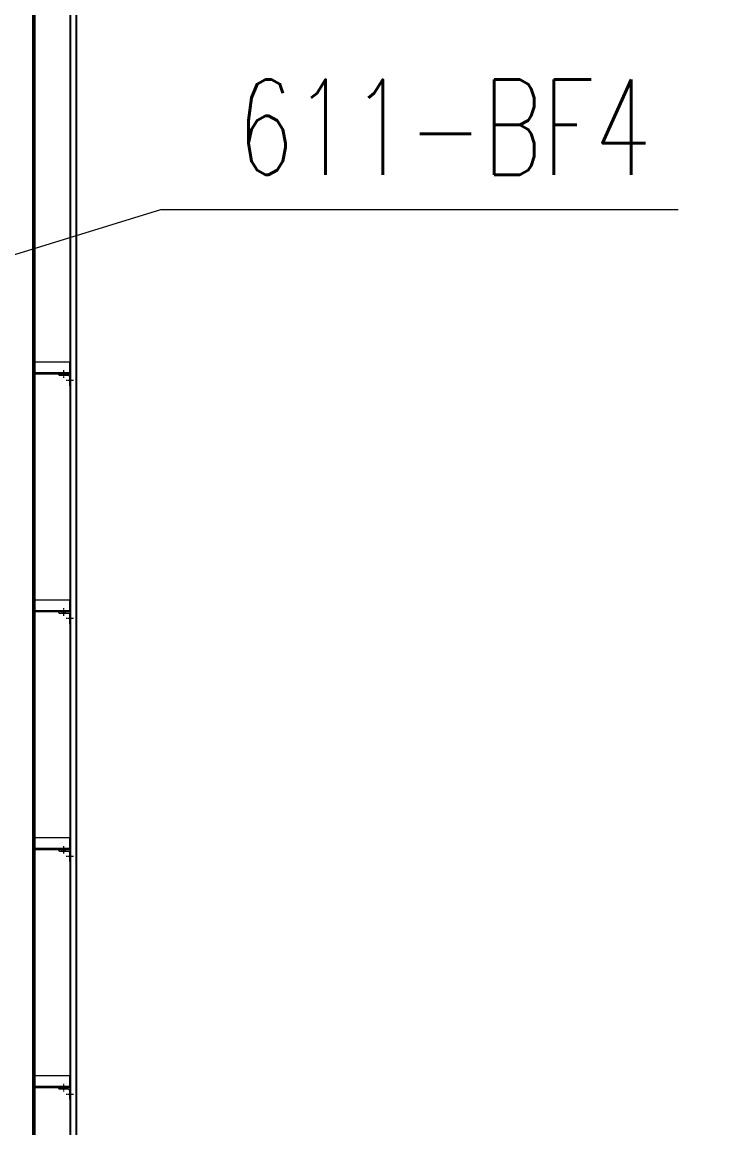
# Model space of a CAD drawing. Header units: millimetres. Extents: x -243837 to -5443, y 40 to 285140.
# Drawn here: x -188463 to -185573, y 131011 to 135659 of the extents above; entities that cross this region are included whole.
import ezdxf

# ---------------------------------------------------------------- set-up
doc = ezdxf.new("R2010")
doc.units = ezdxf.units.MM
doc.linetypes.add('CENTER', pattern=[50.8, 31.75, -6.35, 6.35, -6.35])
doc.linetypes.add('HIDDEN', pattern=[0.375, 0.25, -0.125])
for name, color, linetype, lineweight in [('Conitnuous', 7, 'Continuous', 25), ('kadyan', 143, 'Continuous', 13), ('R-OBJECT', 2, 'Continuous', 20)]:
    doc.layers.add(name, color=color, linetype=linetype, lineweight=lineweight)
doc.styles.add('KA', font='romans.shx', dxfattribs={"width": 0.7})
doc.dimstyles.new('rakesh', dxfattribs={"dimscale": 160, "dimtxt": 2.5, "dimasz": 1, "dimexe": 0.8, "dimexo": 0.8, "dimgap": 1, "dimtad": 1, "dimdec": 0, "dimzin": 0, "dimdsep": 46, "dimtxsty": 'KA', "dimblk": 'OBLIQUE', "dimcen": 1.5, "dimclrd": 1, "dimclre": 1, "dimclrt": 2, "dimadec": 0, "dimazin": 0, "dimtfac": 1, "dimtdec": 0, "dimtmove": 0, "dimatfit": 2, "dimfxl": 0, "dimtolj": 1, "dimtzin": 0, "dimlwd": -1, "dimlwe": -1, "dimarcsym": 1})

# ---------------------------------------------------------------- blocks, each defined once
blk = doc.blocks.new('_Oblique')
at = {"color": 0, "linetype": 'ByBlock', "lineweight": -2}
blk.add_line((-0.5, -0.5), (0.5, 0.5), dxfattribs=at)
blk = doc.blocks.new('*D224')
at = {"layer": 'DEFPOINTS', "color": 0, "ltscale": 10, "transparency": 16777216}
for p in [(-106760.2, 129714.9), (-190510.6, 125814.8, -169.4), (-106760.2, 110177.3)]:
    blk.add_point(p, dxfattribs=at)
at = {"layer": 'R-OBJECT', "color": 1, "ltscale": 10, "transparency": 16777216}
for p, q in [((-190510.6, 125942.8), (-190510.6, 129906.9)), ((-106760.2, 110305.3), (-106760.2, 129906.9)), ((-190510.6, 129714.9), (-106760.2, 129714.9))]:
    blk.add_line(p, q, dxfattribs=at)
at = {"layer": 'R-OBJECT', "color": 1, "ltscale": 10, "transparency": 16777216, "xscale": 160, "yscale": 160, "zscale": 160, "rotation": 180}
blk.add_blockref('_Oblique', (-190510.6, 129714.9), dxfattribs=at)
at = {"layer": 'R-OBJECT', "color": 1, "ltscale": 10, "transparency": 16777216, "xscale": 160, "yscale": 160, "zscale": 160}
blk.add_blockref('_Oblique', (-106760.2, 129714.9), dxfattribs=at)
at = {"layer": 'R-OBJECT', "color": 2, "ltscale": 10, "transparency": 16777216, "insert": (-148635.4, 130179.7), "char_height": 400, "attachment_point": 5, "style": 'KA'}
blk.add_mtext('\\A1;83750 (HORIZONTAL PULLEY CRS.)', dxfattribs=at)
blk = doc.blocks.new('A$C186F1871')
at = {"color": 7, "linetype": 'ByBlock', "lineweight": 9}
for p, q in [((6034.4, 5688.5), (5889.4, 5688.5)), ((6034.4, 5688.5), (6034.4, 5638.5)), ((6034.4, 5643.5), (5889.4, 5643.5)), ((6034.4, 5638.5), (5889.4, 5638.5)), ((6034.4, 4688.5), (5889.4, 4688.5)), ((6034.4, 4688.5), (6034.4, 4638.5)), ((6034.4, 4643.5), (5889.4, 4643.5)), ((6034.4, 4638.5), (5889.4, 4638.5)), ((6034.4, 3688.5), (5889.4, 3688.5)), ((6034.4, 3688.5), (5889.4, 3688.5)), ((6034.4, 3688.5), (6034.4, 3638.5)), ((6034.4, 3688.5), (6034.4, 3638.5)), ((6034.4, 3643.5), (5889.4, 3643.5)), ((6034.4, 3643.5), (5889.4, 3643.5)), ((6034.4, 3638.5), (5889.4, 3638.5)), ((6034.4, 3638.5), (5889.4, 3638.5)), ((6034.4, 2688.5), (5889.4, 2688.5)), ((6034.4, 2688.5), (5889.4, 2688.5)), ((6034.4, 2688.5), (6034.4, 2638.5)), ((6034.4, 2688.5), (6034.4, 2638.5)), ((6034.4, 2643.5), (5889.4, 2643.5)), ((6034.4, 2643.5), (5889.4, 2643.5)), ((6034.4, 2638.5), (5889.4, 2638.5)), ((6034.4, 2638.5), (5889.4, 2638.5))]:
    blk.add_line(p, q, dxfattribs=at)
for points in [[(6039.4, 5638.5), (5989.4, 5638.5), (5989.4, 5636.5, 0.414214), (5992.4, 5633.5), (6028.4, 5633.5, -0.414214), (6034.4, 5627.5), (6034.4, 5591.5, 0.414214), (6037.4, 5588.5), (6039.4, 5588.5)], [(6039.4, 4638.5), (5989.4, 4638.5), (5989.4, 4636.5, 0.414214), (5992.4, 4633.5), (6028.4, 4633.5, -0.414214), (6034.4, 4627.5), (6034.4, 4591.5, 0.414214), (6037.4, 4588.5), (6039.4, 4588.5)], [(6039.4, 3638.5), (5989.4, 3638.5), (5989.4, 3636.5, 0.414214), (5992.4, 3633.5), (6028.4, 3633.5, -0.414214), (6034.4, 3627.5), (6034.4, 3591.5, 0.414214), (6037.4, 3588.5), (6039.4, 3588.5)], [(6039.4, 3638.5), (5989.4, 3638.5), (5989.4, 3636.5, 0.414214), (5992.4, 3633.5), (6028.4, 3633.5, -0.414214), (6034.4, 3627.5), (6034.4, 3591.5, 0.414214), (6037.4, 3588.5), (6039.4, 3588.5)], [(6039.4, 2638.5), (5989.4, 2638.5), (5989.4, 2636.5, 0.414214), (5992.4, 2633.5), (6028.4, 2633.5, -0.414214), (6034.4, 2627.5), (6034.4, 2591.5, 0.414214), (6037.4, 2588.5), (6039.4, 2588.5)], [(6039.4, 2638.5), (5989.4, 2638.5), (5989.4, 2636.5, 0.414214), (5992.4, 2633.5), (6028.4, 2633.5, -0.414214), (6034.4, 2627.5), (6034.4, 2591.5, 0.414214), (6037.4, 2588.5), (6039.4, 2588.5)]]:
    blk.add_lwpolyline(points, format="xyb", close=True, dxfattribs=at)
at = {"layer": 'Conitnuous', "color": 6}
for p, q in [((6039.4, 2408), (6039.4, 8695.6, 139.3)), ((6064.4, 2407.3), (6064.4, 8695.6, 139.3))]:
    blk.add_line(p, q, dxfattribs=at)
at = {"layer": 'Conitnuous'}
for p, q in [((5882.4, 216), (5882.4, 8667.6, 139.3)), ((5889.4, 216), (5889.4, 8667.6, 139.3))]:
    blk.add_line(p, q, dxfattribs=at)
at = {"layer": 'kadyan', "color": 2, "linetype": 'HIDDEN', "lineweight": 9, "ltscale": 0.1}
for p, q in [((6004.4, 5633.5), (6004.4, 5643.5)), ((6018.4, 5633.5), (6018.4, 5643.5)), ((6039.4, 5617.5), (6034.4, 5617.5)), ((6039.4, 5603.5), (6034.4, 5603.5)), ((6004.4, 4633.5), (6004.4, 4643.5)), ((6018.4, 4633.5), (6018.4, 4643.5)), ((6039.4, 4617.5), (6034.4, 4617.5)), ((6039.4, 4603.5), (6034.4, 4603.5)), ((6004.4, 3633.5), (6004.4, 3643.5)), ((6004.4, 3633.5), (6004.4, 3643.5)), ((6018.4, 3633.5), (6018.4, 3643.5)), ((6018.4, 3633.5), (6018.4, 3643.5)), ((6039.4, 3617.5), (6034.4, 3617.5)), ((6039.4, 3617.5), (6034.4, 3617.5)), ((6039.4, 3603.5), (6034.4, 3603.5)), ((6039.4, 3603.5), (6034.4, 3603.5)), ((6004.4, 2633.5), (6004.4, 2643.5)), ((6004.4, 2633.5), (6004.4, 2643.5)), ((6018.4, 2633.5), (6018.4, 2643.5)), ((6018.4, 2633.5), (6018.4, 2643.5)), ((6039.4, 2617.5), (6034.4, 2617.5)), ((6039.4, 2617.5), (6034.4, 2617.5)), ((6039.4, 2603.5), (6034.4, 2603.5)), ((6039.4, 2603.5), (6034.4, 2603.5))]:
    blk.add_line(p, q, dxfattribs=at)
at = {"layer": 'kadyan', "color": 1, "linetype": 'CENTER', "lineweight": 9, "ltscale": 0.1}
for p, q in [((6011.4, 5622.6), (6011.4, 5654.5)), ((6052.3, 5610.5), (6021.3, 5610.5)), ((6011.4, 4622.6), (6011.4, 4654.5)), ((6052.3, 4610.5), (6021.3, 4610.5)), ((6011.4, 3622.6), (6011.4, 3654.5)), ((6011.4, 3622.6), (6011.4, 3654.5)), ((6052.3, 3610.5), (6021.3, 3610.5)), ((6052.3, 3610.5), (6021.3, 3610.5)), ((6011.4, 2622.6), (6011.4, 2654.5)), ((6011.4, 2622.6), (6011.4, 2654.5)), ((6052.3, 2610.5), (6021.3, 2610.5)), ((6052.3, 2610.5), (6021.3, 2610.5))]:
    blk.add_line(p, q, dxfattribs=at)

msp = doc.modelspace()

# ---------------------------------------------------------------- block references
at = {"layer": 'R-OBJECT', "ltscale": 10}
msp.add_blockref('A$C186F1871', (-194299.33, 128541.78), dxfattribs=at)

# ---------------------------------------------------------------- texts
at = {"layer": 'R-OBJECT', "color": 2, "ltscale": 10, "insert": (-187559.75, 135417.69, 159.78), "char_height": 400, "attachment_point": 1, "style": 'KA', "bg_fill": 3, "box_fill_scale": 1.1, "bg_fill_color": 256, "bg_fill_true_color": 13158600, "bg_fill_transparency": 0}
msp.add_mtext('611-BF4', dxfattribs=at)

# ---------------------------------------------------------------- dimensions: what is measured, and where the dimension line sits
at = {"layer": 'R-OBJECT', "ltscale": 10}
dim = msp.add_linear_dim(base=(-106760.16, 129714.92), p1=(-190510.55, 125814.78, -169.38), p2=(-106760.16, 110177.28), text='<> (HORIZONTAL PULLEY CRS.)', dimstyle='rakesh', override={"dimexe": 1.2, "dimfxl": 0.18}, dxfattribs=at)
dim.commit()
dim.dimension.update_dxf_attribs({"geometry": '*D224', "text_midpoint": (-148635.36, 130179.68)})

# ---------------------------------------------------------------- leaders
at = {"layer": 'R-OBJECT', "ltscale": 10, "annotation_type": 0, "has_hookline": 1, "hookline_direction": 0, "text_width": 1853.33}
msp.add_leader([(-190679.1, 134009.25, 159.78), (-187879.75, 134871.62, 159.78), (-187719.75, 134871.62, 159.78)], dimstyle='rakesh', override={"dimexe": 1.2, "dimgap": 1, "dimtad": 1, "dimtfill": 1}, dxfattribs=at)

doc.saveas('drawing.dxf')
